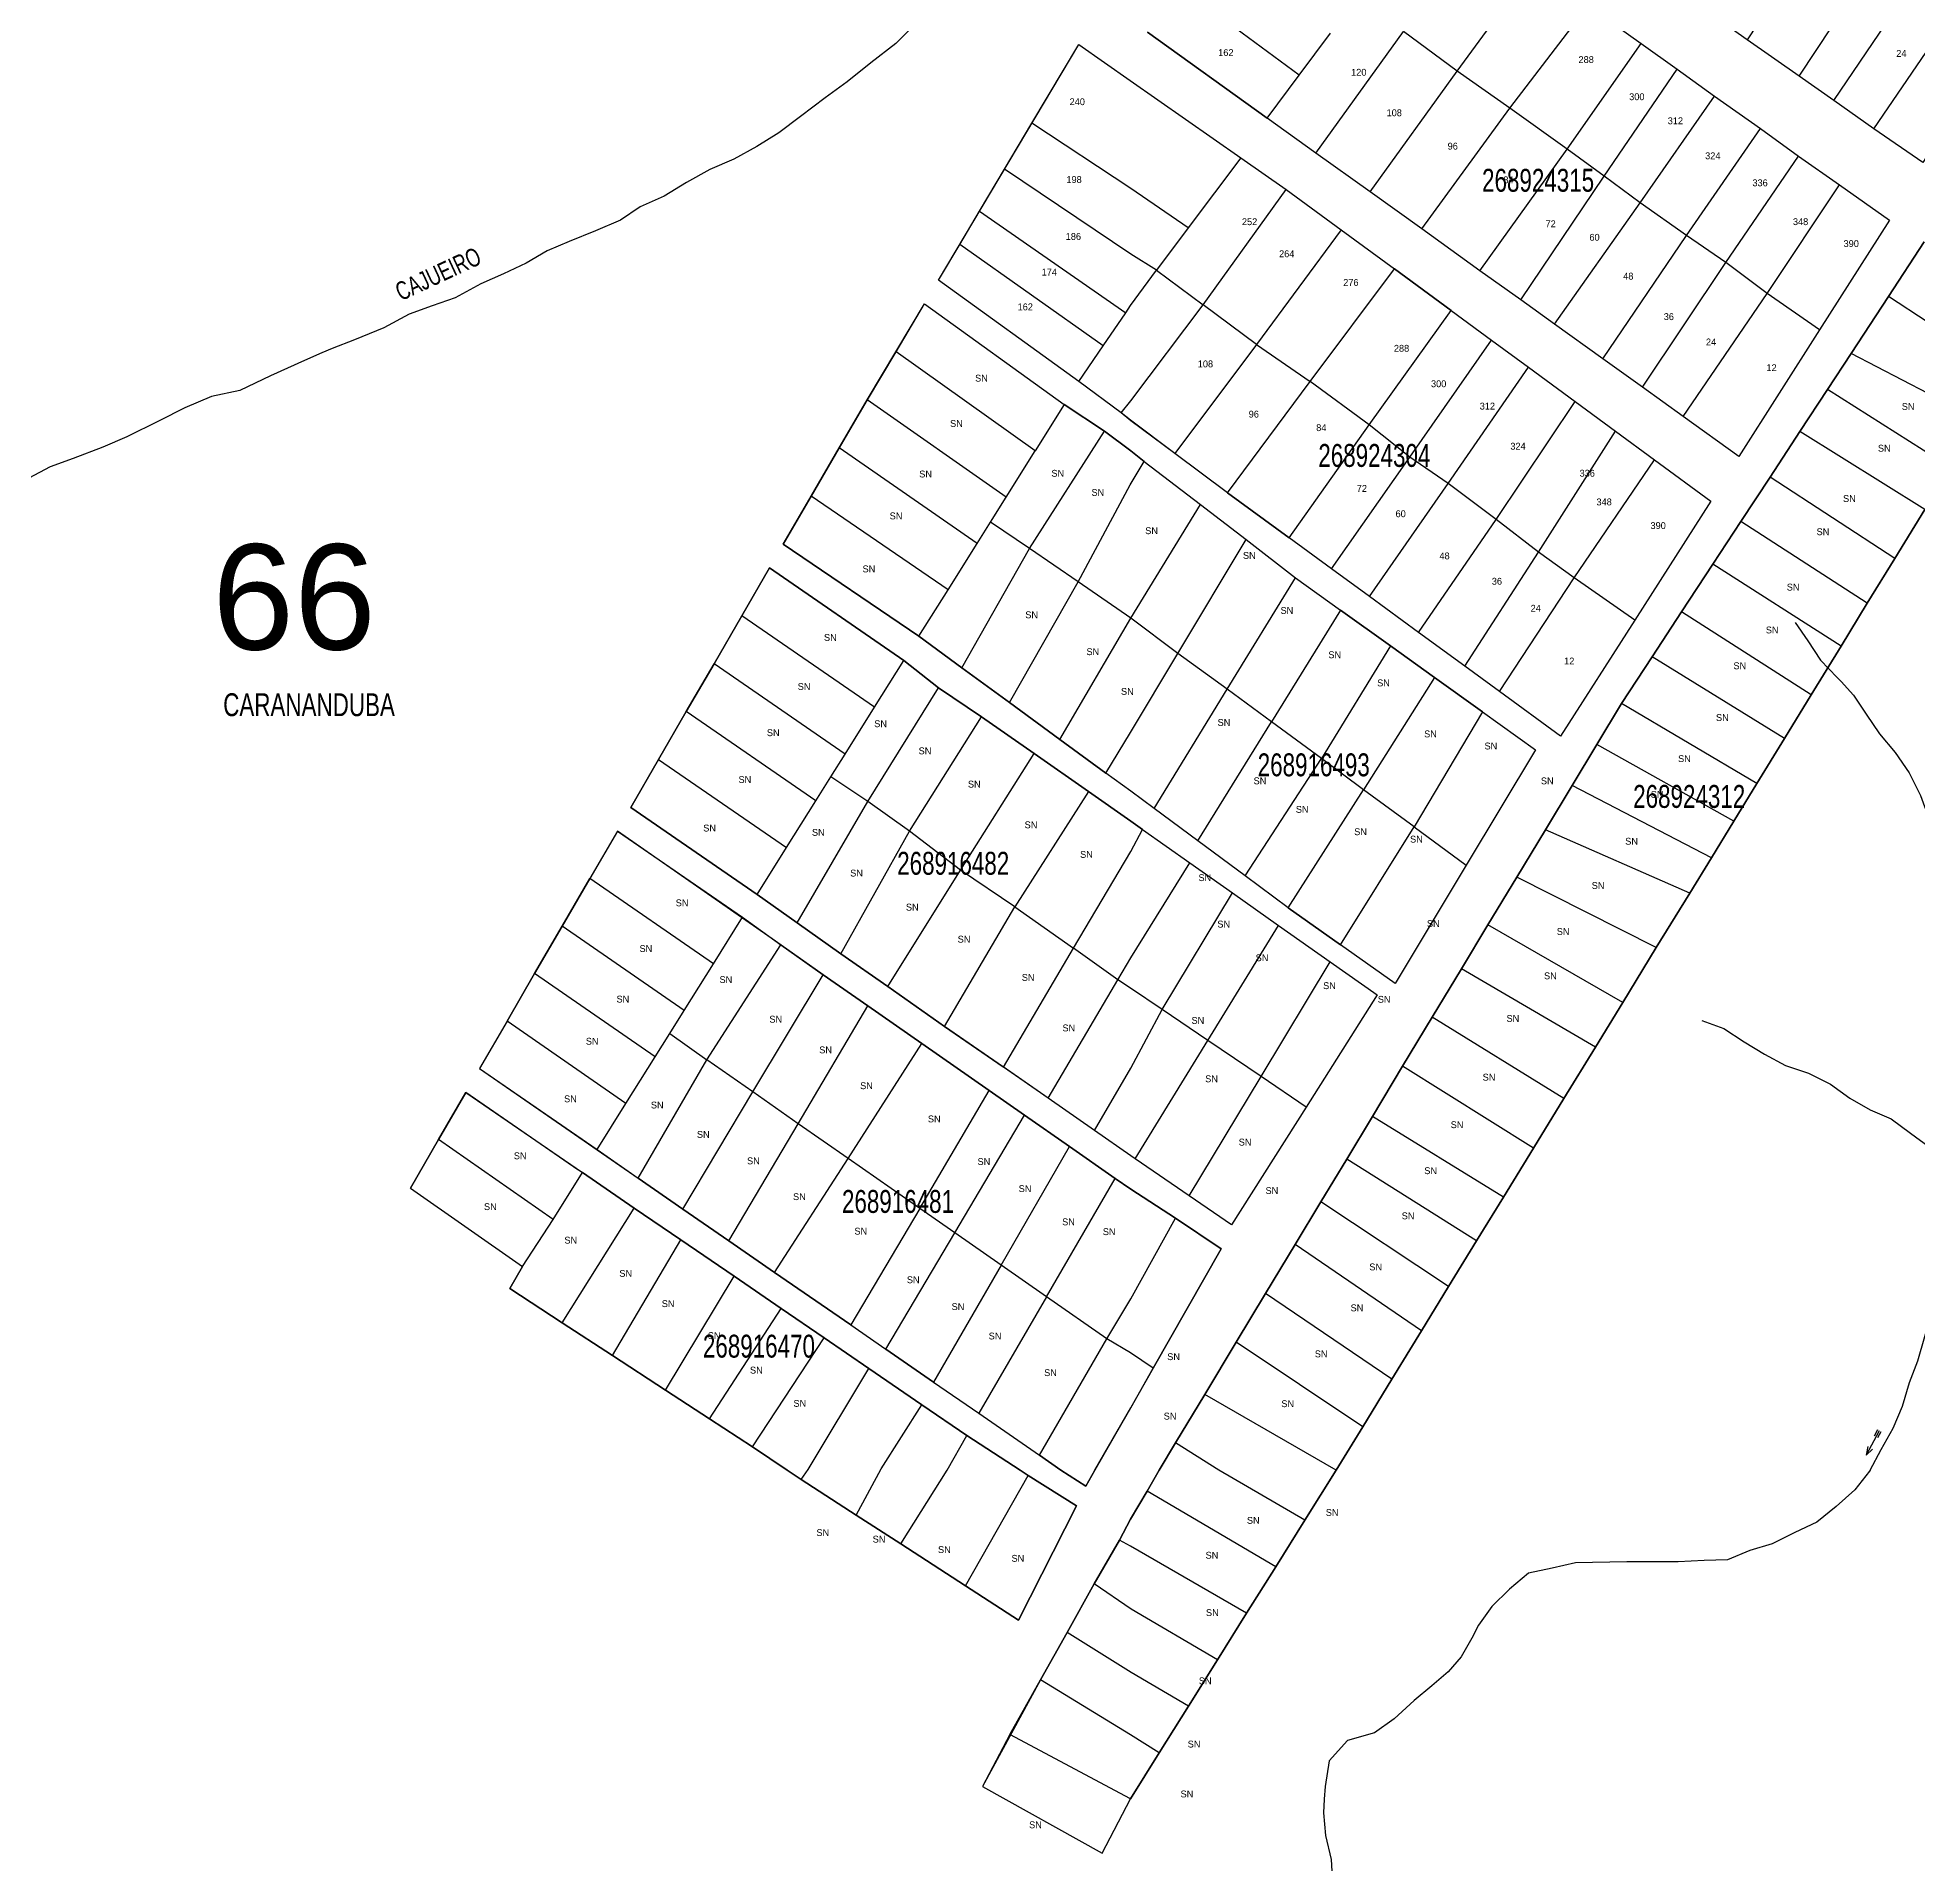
# Model space of a CAD drawing. Extents: x 209193 to 212081, y 4877574 to 4880493.
# Drawn here: x 210195.6 to 210606.3, y 4877821.3 to 4878220.3 of the extents above; entities that cross this region are included whole.
import ezdxf
from ezdxf.enums import TextEntityAlignment as Align

# ---------------------------------------------------------------- set-up
doc = ezdxf.new("R2010")
doc.units = 0
doc.header["$LTSCALE"] = 1.5
doc.header["$MEASUREMENT"] = 0
doc.linetypes.add('TRACO_13', pattern=[8, 5, -1, 1, -1])
for name, color, linetype in [('CD_MALHA_LOTES', 7, 'CONTINUOUS'), ('CD_TXT_QUADRA', 255, 'CONTINUOUS'), ('HD-CURSO-INTER', 170, 'CONTINUOUS'), ('HD-CURSO-PERENE', 170, 'CONTINUOUS'), ('HD-TXT-PERENE', 170, 'CONTINUOUS'), ('LM-TXT-LSB', 7, 'CONTINUOUS'), ('RU-QUADRA', 210, 'CONTINUOUS'), ('Th_NmrPort', 1, 'CONTINUOUS')]:
    doc.layers.add(name, color=color, linetype=linetype)
doc.styles.add('ARIAL', font='ARIAL.SHX')
doc.styles.add('SWIS', font='swissko.ttf')

# ---------------------------------------------------------------- blocks, each defined once
blk = doc.blocks.new('COD035', base_point=(210438.094521, 4880067.60704))
at = {"layer": 'HD-CURSO-PERENE'}
for p, q in [((210438.094521, 4880068.01277), (210439.594521, 4880068.01277)), ((210438.094521, 4880067.61277), (210444.094521, 4880067.61277)), ((210438.094521, 4880067.21277), (210439.594521, 4880067.21277))]:
    blk.add_line(p, q, dxfattribs=at)
blk.add_lwpolyline([(210442.294521, 4880067.01277), (210444.094521, 4880067.61277), (210442.294521, 4880068.21277)], dxfattribs=at)

msp = doc.modelspace()

# ---------------------------------------------------------------- linework, layer by layer
at = {"layer": 'CD_MALHA_LOTES', "linetype": 'Continuous', "flags": 128}
for points in [[(210587.25528, 4878247.675431), (210568.906559, 4878219.834704)], [(210580.283096, 4878211.86823), (210598.364955, 4878239.307104)], [(210505.55746, 4878212.989819), (210522.150362, 4878235.670289)], [(210587.82551, 4878206.586618), (210606.228297, 4878233.824407)], [(210471.098406, 4878212.079844), (210444.779845, 4878231.532639)], [(210517.040398, 4878204.876126), (210534.173102, 4878227.211359)], [(210534.173102, 4878227.211359), (210545.753884, 4878219.001022)], [(210568.906559, 4878219.834704), (210561.28461, 4878225.167517)], [(210596.561436, 4878200.3511), (210615.318031, 4878227.908866)], [(210437.917998, 4878221.48096), (210464.07244, 4878202.721822)], [(210471.098406, 4878212.079844), (210477.918824, 4878221.296625)], [(210474.711506, 4878195.091007), (210493.868242, 4878221.653592)], [(210505.55746, 4878212.989819), (210493.868242, 4878221.653592)], [(210412.717602, 4878201.595039), (210422.931704, 4878218.793678)], [(210422.931704, 4878218.793678), (210434.134238, 4878210.96765), (210458.335502, 4878194.060783)], [(210529.554737, 4878195.937312), (210545.753884, 4878219.001022)], [(210545.753884, 4878219.001022), (210553.61168, 4878213.389599)], [(210580.283096, 4878211.86823), (210568.906559, 4878219.834704)], [(210486.551811, 4878186.598609), (210505.55746, 4878212.989819)], [(210517.040398, 4878204.876126), (210505.55746, 4878212.989819)], [(210537.66843, 4878190.023943), (210553.61168, 4878213.389599)], [(210553.61168, 4878213.389599), (210561.751984, 4878207.513629)], [(210464.07244, 4878202.721822), (210471.098406, 4878212.079844)], [(210587.82551, 4878206.586618), (210580.283096, 4878211.86823)], [(210497.81794, 4878178.518037), (210517.040398, 4878204.876126)], [(210529.554737, 4878195.937312), (210517.040398, 4878204.876126)], [(210545.507082, 4878184.248094), (210561.751984, 4878207.513629)], [(210561.751984, 4878207.513629), (210571.803385, 4878200.435791)], [(210596.561436, 4878200.3511), (210587.82551, 4878206.586618)], [(210406.707157, 4878191.53751), (210412.717602, 4878201.595039)], [(210446.800652, 4878178.721368), (210434.27629, 4878187.311358), (210412.717602, 4878201.595039)], [(210474.711506, 4878195.091007), (210464.07244, 4878202.721822)], [(210555.683577, 4878177.097043), (210571.803385, 4878200.435791)], [(210571.803385, 4878200.435791), (210580.118795, 4878194.419374)], [(210607.238267, 4878192.992743), (210596.561436, 4878200.3511)], [(210510.547213, 4878169.388032), (210529.554737, 4878195.937312)], [(210537.66843, 4878190.023943), (210529.554737, 4878195.937312)], [(210458.335502, 4878194.060783), (210446.800652, 4878178.721368)], [(210458.335502, 4878194.060783), (210468.254116, 4878187.131695)], [(210486.551811, 4878186.598609), (210474.711506, 4878195.091007)], [(210564.209831, 4878171.183674), (210580.118795, 4878194.419374)], [(210580.118795, 4878194.419374), (210589.023457, 4878188.182968)], [(210401.281181, 4878182.422228), (210406.707157, 4878191.53751)], [(210439.891559, 4878169.533432), (210434.275841, 4878173.009971), (210406.707157, 4878191.53751)], [(210519.445281, 4878163.005939), (210537.66843, 4878190.023943)], [(210545.507082, 4878184.248094), (210537.66843, 4878190.023943)], [(210573.286165, 4878164.445184), (210589.023457, 4878188.182968)], [(210589.023457, 4878188.182968), (210599.965086, 4878180.397528)], [(210450.068055, 4878161.96982), (210468.254116, 4878187.131695)], [(210468.254116, 4878187.131695), (210480.22715, 4878178.342356)], [(210497.81794, 4878178.518037), (210486.551811, 4878186.598609)], [(210526.845787, 4878157.697964), (210545.507082, 4878184.248094)], [(210555.683577, 4878177.097043), (210545.507082, 4878184.248094)], [(210396.976859, 4878175.112019), (210401.281181, 4878182.422228)], [(210401.281181, 4878182.422228), (210433.211214, 4878160.185421)], [(210599.965086, 4878180.397528), (210584.727633, 4878156.489391)], [(210446.800652, 4878178.721368), (210439.891559, 4878169.533432)], [(210480.22715, 4878178.342356), (210461.757273, 4878153.306047)], [(210480.22715, 4878178.342356), (210491.871631, 4878169.804973)], [(210510.547213, 4878169.388032), (210497.81794, 4878178.518037)], [(210537.363134, 4878150.154451), (210555.683577, 4878177.097043)], [(210564.209831, 4878171.183674), (210555.683577, 4878177.097043)], [(210599.734669, 4878163.743789), (210607.556294, 4878175.672731)], [(210392.273983, 4878167.29073), (210396.976859, 4878175.112019)], [(210428.274516, 4878152.981529), (210396.976859, 4878175.112019)], [(210546.014452, 4878143.949338), (210564.209831, 4878171.183674)], [(210573.286165, 4878164.445184), (210564.209831, 4878171.183674)], [(210422.959193, 4878145.225128), (210392.273983, 4878167.29073)], [(210433.211214, 4878160.185421), (210434.241457, 4878161.766208), (210439.891559, 4878169.533432)], [(210439.891559, 4878169.533432), (210450.068055, 4878161.96982)], [(210473.446491, 4878145.192354), (210491.871631, 4878169.804973)], [(210504.280657, 4878160.684806), (210491.871631, 4878169.804973)], [(210519.445281, 4878163.005939), (210510.547213, 4878169.388032)], [(210526.845787, 4878157.697964), (210519.445281, 4878163.005939)], [(210554.912826, 4878137.567026), (210573.286165, 4878164.445184)], [(210584.727633, 4878156.489391), (210573.286165, 4878164.445184)], [(210591.595909, 4878151.331178), (210599.734669, 4878163.743789)], [(210625.737581, 4878146.715426), (210599.734669, 4878163.743789)], [(210383.046596, 4878151.644959), (210389.21518, 4878162.152142)], [(210389.21518, 4878162.152142), (210419.782667, 4878140.161025)], [(210428.274516, 4878152.981529), (210433.211214, 4878160.185421)], [(210432.207309, 4878138.374672), (210434.332793, 4878140.995288), (210450.068055, 4878161.96982)], [(210461.757273, 4878153.306047), (210450.068055, 4878161.96982)], [(210486.373391, 4878135.703459), (210504.280657, 4878160.684806)], [(210504.280657, 4878160.684806), (210513.062208, 4878154.238316)], [(210537.363134, 4878150.154451), (210526.845787, 4878157.697964)], [(210584.727633, 4878156.489391), (210567.097755, 4878128.827449)], [(210382.986216, 4878151.687895), (210376.757253, 4878141.223648)], [(210383.046596, 4878151.644959), (210382.986216, 4878151.687895)], [(210422.959193, 4878145.225128), (210428.274516, 4878152.981529)], [(210461.757273, 4878153.306047), (210443.936957, 4878129.502736)], [(210461.757273, 4878153.306047), (210473.446491, 4878145.192354)], [(210495.243444, 4878128.689929), (210513.062208, 4878154.238316)], [(210513.062208, 4878154.238316), (210521.131699, 4878148.314547)], [(210586.408248, 4878143.419355), (210591.595909, 4878151.331178)], [(210619.66609, 4878136.739088), (210591.595909, 4878151.331178)], [(210503.632177, 4878122.91408), (210521.131699, 4878148.314547)], [(210521.131699, 4878148.314547), (210531.310767, 4878140.842147)], [(210546.014452, 4878143.949338), (210537.363134, 4878150.154451)], [(210432.207309, 4878138.374672), (210422.959193, 4878145.225128)], [(210455.420085, 4878120.886543), (210473.446491, 4878145.192354)], [(210486.373391, 4878135.703459), (210473.446491, 4878145.192354)], [(210554.912826, 4878137.567026), (210546.014452, 4878143.949338)], [(210580.40916, 4878134.270007), (210586.408248, 4878143.419355)], [(210613.313304, 4878126.435337), (210586.408248, 4878143.419355)], [(210376.757253, 4878141.223648), (210370.590098, 4878130.720509)], [(210407.082858, 4878119.914649), (210376.757253, 4878141.223648)], [(210419.782667, 4878140.161025), (210413.432763, 4878130.037837)], [(210428.549602, 4878134.340868), (210419.782667, 4878140.161025)], [(210443.936957, 4878129.502736), (210434.2747, 4878136.639584), (210432.207309, 4878138.374672)], [(210514.083713, 4878115.075428), (210531.310767, 4878140.842147)], [(210531.310767, 4878140.842147), (210540.178839, 4878134.332143)], [(210412.183303, 4878108.705429), (210428.549602, 4878134.340868)], [(210437.225625, 4878127.74487), (210434.274494, 4878130.090119), (210428.549602, 4878134.340868)], [(210468.898304, 4878111.037455), (210486.373391, 4878135.703459)], [(210495.243444, 4878128.689929), (210486.373391, 4878135.703459)], [(210523.297568, 4878107.924377), (210540.178839, 4878134.332143)], [(210540.178839, 4878134.332143), (210548.64762, 4878128.115257)], [(210567.097755, 4878128.827449), (210554.912826, 4878137.567026)], [(210573.893253, 4878124.332448), (210580.40916, 4878134.270007)], [(210607.667094, 4878117.219054), (210580.40916, 4878134.270007)], [(210370.590098, 4878130.720509), (210364.488788, 4878120.181324)], [(210400.732954, 4878109.791461), (210370.590098, 4878130.720509)], [(210407.082858, 4878119.914649), (210413.432763, 4878130.037837)], [(210422.809364, 4878101.470664), (210434.176554, 4878122.663085), (210437.225625, 4878127.74487)], [(210437.225625, 4878127.74487), (210449.550525, 4878118.304521)], [(210455.420085, 4878120.886543), (210443.936957, 4878129.502736)], [(210478.159627, 4878104.269827), (210495.243444, 4878128.689929)], [(210503.632177, 4878122.91408), (210495.243444, 4878128.689929)], [(210531.13622, 4878102.286048), (210548.64762, 4878128.115257)], [(210548.64762, 4878128.115257), (210560.978106, 4878119.063514)], [(210486.445168, 4878098.215243), (210503.632177, 4878122.91408)], [(210514.083713, 4878115.075428), (210503.632177, 4878122.91408)], [(210567.537881, 4878114.639723), (210573.893253, 4878124.332448)], [(210601.121041, 4878106.533961), (210573.893253, 4878124.332448)], [(210364.488788, 4878120.181324), (210358.387479, 4878109.642139)], [(210394.383049, 4878099.668273), (210364.488788, 4878120.181324)], [(210403.693449, 4878114.511163), (210407.082858, 4878119.914649)], [(210434.273346, 4878093.519048), (210449.550525, 4878118.304521)], [(210449.550525, 4878118.304521), (210459.515338, 4878110.699795)], [(210455.420085, 4878120.886543), (210468.898304, 4878111.037455)], [(210560.978106, 4878119.063514), (210544.345813, 4878093.106002)], [(210400.732954, 4878109.791461), (210403.693449, 4878114.511163)], [(210412.183303, 4878108.705429), (210403.693449, 4878114.511163)], [(210497.14775, 4878090.394427), (210514.083713, 4878115.075428)], [(210523.297568, 4878107.924377), (210514.083713, 4878115.075428)], [(210561.399801, 4878105.278394), (210567.537881, 4878114.639723)], [(210595.136214, 4878096.764956), (210567.537881, 4878114.639723)], [(210607.667094, 4878117.219054), (210601.121041, 4878106.533961)], [(210358.387479, 4878109.642139), (210388.033144, 4878089.545085)], [(210394.383049, 4878099.668273), (210400.732954, 4878109.791461)], [(210444.589842, 4878085.780707), (210459.515338, 4878110.699795)], [(210459.515338, 4878110.699795), (210470.266846, 4878102.308374)], [(210478.159627, 4878104.269827), (210468.898304, 4878111.037455)], [(210397.413585, 4878082.687299), (210412.183303, 4878108.705429)], [(210422.809364, 4878101.470664), (210412.183303, 4878108.705429)], [(210507.253832, 4878083.009498), (210523.297568, 4878107.924377)], [(210531.13622, 4878102.286048), (210523.297568, 4878107.924377)], [(210601.121041, 4878106.533961), (210595.136214, 4878096.764956)], [(210355.392551, 4878104.468807), (210349.339729, 4878094.013377)], [(210384.728587, 4878084.276872), (210355.392551, 4878104.468807)], [(210407.825015, 4878075.075783), (210422.809364, 4878101.470664)], [(210434.273346, 4878093.519048), (210422.809364, 4878101.470664)], [(210455.328071, 4878078.011588), (210470.266846, 4878102.308374)], [(210470.266846, 4878102.308374), (210480.055168, 4878095.283274)], [(210486.445168, 4878098.215243), (210478.159627, 4878104.269827)], [(210514.780809, 4878077.509228), (210531.13622, 4878102.286048)], [(210544.345813, 4878093.106002), (210531.13622, 4878102.286048)], [(210554.566761, 4878094.857166), (210561.399801, 4878105.278394)], [(210589.396465, 4878087.395992), (210561.399801, 4878105.278394)], [(210388.033144, 4878089.545085), (210394.383049, 4878099.668273)], [(210497.14775, 4878090.394427), (210486.445168, 4878098.215243)], [(210349.339729, 4878094.013377), (210343.286907, 4878083.557947)], [(210378.318473, 4878074.057696), (210349.339729, 4878094.013377)], [(210418.835423, 4878067.026372), (210434.273346, 4878093.519048)], [(210444.589842, 4878085.780707), (210434.273346, 4878093.519048)], [(210480.055168, 4878095.283274), (210465.007054, 4878070.882716)], [(210491.010133, 4878087.433922), (210480.055168, 4878095.283274)], [(210544.345813, 4878093.106002), (210528.110775, 4878067.768475)], [(210548.147746, 4878085.067378), (210554.566761, 4878094.857166)], [(210582.903714, 4878076.797903), (210554.566761, 4878094.857166)], [(210595.136214, 4878096.764956), (210589.396465, 4878087.395992)], [(210388.033144, 4878089.545085), (210397.413585, 4878082.687299)], [(210507.253832, 4878083.009498), (210497.14775, 4878090.394427)], [(210428.873583, 4878059.687744), (210434.265103, 4878068.542882), (210444.589842, 4878085.780707)], [(210455.328071, 4878078.011588), (210444.589842, 4878085.780707)], [(210491.010133, 4878087.433922), (210475.929408, 4878062.838062)], [(210500.626407, 4878080.543758), (210491.010133, 4878087.433922)], [(210541.473272, 4878074.887984), (210548.147746, 4878085.067378)], [(210577.024121, 4878067.203747), (210548.147746, 4878085.067378)], [(210589.396465, 4878087.395992), (210582.903714, 4878076.797903)], [(210343.286907, 4878083.557947), (210337.234085, 4878073.102517)], [(210371.90836, 4878063.838522), (210343.286907, 4878083.557947)], [(210378.318473, 4878074.057696), (210384.728587, 4878084.276872)], [(210392.309105, 4878078.278047), (210384.728587, 4878084.276872)], [(210397.413585, 4878082.687299), (210407.825015, 4878075.075783)], [(210514.780809, 4878077.509228), (210507.253832, 4878083.009498)], [(210376.871733, 4878053.49128), (210392.309105, 4878078.278047)], [(210401.6585, 4878071.972642), (210392.309105, 4878078.278047)], [(210439.366851, 4878051.968392), (210455.328071, 4878078.011588)], [(210465.007054, 4878070.882716), (210455.328071, 4878078.011588)], [(210500.626407, 4878080.543758), (210485.143928, 4878056.051282)], [(210511.113438, 4878073.029685), (210500.626407, 4878080.543758)], [(210528.110775, 4878067.768475), (210514.780809, 4878077.509228)], [(210582.903714, 4878076.797903), (210577.024121, 4878067.203747)], [(210337.234085, 4878073.102517), (210331.181263, 4878062.647087)], [(210365.498246, 4878053.619347), (210337.234085, 4878073.102517)], [(210371.90836, 4878063.838522), (210378.318473, 4878074.057696)], [(210407.825015, 4878075.075783), (210418.835423, 4878067.026372)], [(210511.113438, 4878073.029685), (210496.150634, 4878047.9445)], [(210511.113438, 4878073.029685), (210522.678727, 4878064.74303)], [(210536.062507, 4878065.91985), (210541.473272, 4878074.887984)], [(210571.014532, 4878057.391246), (210541.473272, 4878074.887984)], [(210386.0037, 4878046.968447), (210401.6585, 4878071.972642)], [(210413.182172, 4878063.927814), (210401.6585, 4878071.972642)], [(210448.921751, 4878044.887624), (210465.007054, 4878070.882716)], [(210475.929408, 4878062.838062), (210465.007054, 4878070.882716)], [(210418.835423, 4878067.026372), (210428.873583, 4878059.687744)], [(210522.678727, 4878064.74303), (210507.5395, 4878039.556246)], [(210530.651743, 4878056.951715), (210536.062507, 4878065.91985)], [(210565.974485, 4878049.164401), (210536.062507, 4878065.91985)], [(210577.024121, 4878067.203747), (210571.014532, 4878057.391246)], [(210331.181263, 4878062.647087), (210325.128441, 4878052.191657)], [(210331.181263, 4878062.647087), (210359.088133, 4878043.400173)], [(210368.789464, 4878058.866295), (210371.90836, 4878063.838522)], [(210397.092517, 4878038.488764), (210413.182172, 4878063.927814)], [(210425.073678, 4878055.662867), (210413.182172, 4878063.927814)], [(210459.284107, 4878037.208482), (210475.929408, 4878062.838062)], [(210485.143928, 4878056.051282), (210475.929408, 4878062.838062)], [(210365.498246, 4878053.619347), (210368.789464, 4878058.866295)], [(210376.871733, 4878053.49128), (210368.789464, 4878058.866295)], [(210439.366851, 4878051.968392), (210434.272161, 4878055.739188), (210428.873583, 4878059.687744)], [(210468.696236, 4878030.233517), (210485.143928, 4878056.051282)], [(210496.150634, 4878047.9445), (210485.143928, 4878056.051282)], [(210524.825902, 4878047.295609), (210530.651743, 4878056.951715)], [(210561.085979, 4878041.184915), (210530.651743, 4878056.951715)], [(210571.014532, 4878057.391246), (210565.974485, 4878049.164401)], [(210325.128441, 4878052.191657), (210352.678019, 4878033.180997)], [(210359.088133, 4878043.400173), (210365.498246, 4878053.619347)], [(210361.434361, 4878026.965091), (210376.871733, 4878053.49128)], [(210386.0037, 4878046.968447), (210376.871733, 4878053.49128)], [(210425.073678, 4878055.662867), (210408.976507, 4878030.429912)], [(210436.884467, 4878047.375934), (210434.271955, 4878049.171428), (210425.073678, 4878055.662867)], [(210448.921751, 4878044.887624), (210439.366851, 4878051.968392)], [(210480.06014, 4878022.186351), (210496.150634, 4878047.9445)], [(210496.150634, 4878047.9445), (210507.5395, 4878039.556246)], [(210565.974485, 4878049.164401), (210561.085979, 4878041.184915)], [(210322.175056, 4878046.993088), (210316.150163, 4878036.622918)], [(210322.175056, 4878046.993088), (210349.537681, 4878028.174586)], [(210371.001183, 4878020.22483), (210386.0037, 4878046.968447)], [(210397.092517, 4878038.488764), (210386.0037, 4878046.968447)], [(210421.805755, 4878021.417426), (210434.271746, 4878042.527668), (210436.884467, 4878047.375934)], [(210436.884467, 4878047.375934), (210447.195381, 4878040.09378)], [(210459.284107, 4878037.208482), (210448.921751, 4878044.887624)], [(210518.573083, 4878036.931802), (210524.825902, 4878047.295609)], [(210556.349013, 4878033.452788), (210524.825902, 4878047.295609)], [(210352.678019, 4878033.180997), (210359.088133, 4878043.400173)], [(210431.462121, 4878014.559583), (210434.271018, 4878019.335306), (210447.195381, 4878040.09378)], [(210447.195381, 4878040.09378), (210456.540553, 4878033.493689)], [(210561.085979, 4878041.184915), (210556.349013, 4878033.452788)], [(210310.125271, 4878026.252748), (210316.150163, 4878036.622918)], [(210343.160529, 4878018.007959), (210316.150163, 4878036.622918)], [(210381.262647, 4878013.059781), (210397.092517, 4878038.488764)], [(210408.976507, 4878030.429912), (210397.092517, 4878038.488764)], [(210468.696236, 4878030.233517), (210459.284107, 4878037.208482)], [(210507.5395, 4878039.556246), (210492.011719, 4878013.723032)], [(210512.285514, 4878026.510399), (210518.573083, 4878036.931802)], [(210549.058322, 4878021.552226), (210518.573083, 4878036.931802)], [(210352.678019, 4878033.180997), (210361.434361, 4878026.965091)], [(210441.118582, 4878008.055997), (210456.540553, 4878033.493689)], [(210456.540553, 4878033.493689), (210466.568176, 4878026.411612)], [(210556.349013, 4878033.452788), (210549.058322, 4878021.552226)], [(210343.160529, 4878018.007959), (210349.537681, 4878028.174586)], [(210349.537681, 4878028.174586), (210357.885862, 4878022.173353)], [(210393.613672, 4878004.352602), (210408.976507, 4878030.429912)], [(210408.976507, 4878030.429912), (210421.805755, 4878021.417426)], [(210468.696236, 4878030.233517), (210480.06014, 4878022.186351)], [(210304.100379, 4878015.882578), (210310.125271, 4878026.252748)], [(210336.783377, 4878007.841333), (210310.125271, 4878026.252748)], [(210361.434361, 4878026.965091), (210371.001183, 4878020.22483)], [(210451.132227, 4878001.273623), (210466.568176, 4878026.411612)], [(210466.568176, 4878026.411612), (210477.844833, 4878018.447395)], [(210506.494423, 4878016.911889), (210512.285514, 4878026.510399)], [(210541.732096, 4878009.593661), (210512.285514, 4878026.510399)], [(210341.690435, 4877997.042339), (210357.885862, 4878022.173353)], [(210357.885862, 4878022.173353), (210367.128902, 4878015.641179)], [(210371.001183, 4878020.22483), (210381.262647, 4878013.059781)], [(210406.493664, 4877995.470916), (210421.805755, 4878021.417426)], [(210431.462121, 4878014.559583), (210421.805755, 4878021.417426)], [(210492.011719, 4878013.723032), (210480.06014, 4878022.186351)], [(210549.058322, 4878021.552226), (210541.732096, 4878009.593661)], [(210298.075487, 4878005.512408), (210304.100379, 4878015.882578)], [(210330.406224, 4877997.674706), (210304.100379, 4878015.882578)], [(210336.783377, 4878007.841333), (210343.160529, 4878018.007959)], [(210351.790216, 4877990.034892), (210367.128902, 4878015.641179)], [(210367.128902, 4878015.641179), (210376.901943, 4878008.825222)], [(210462.784946, 4877993.381082), (210477.844833, 4878018.447395)], [(210477.844833, 4878018.447395), (210488.071209, 4878011.224947)], [(210500.12094, 4878006.348087), (210506.494423, 4878016.911889)], [(210535.760335, 4877999.845984), (210506.494423, 4878016.911889)], [(210381.262647, 4878013.059781), (210393.613672, 4878004.352602)], [(210416.239117, 4877988.677235), (210431.462121, 4878014.559583)], [(210441.118582, 4878008.055997), (210434.23793, 4878012.716354), (210431.462121, 4878014.559583)], [(210488.071209, 4878011.224947), (210472.575106, 4877986.745202)], [(210333.618346, 4878002.795556), (210336.783377, 4878007.841333)], [(210361.69284, 4877983.093651), (210376.901943, 4878008.825222)], [(210376.901943, 4878008.825222), (210388.649803, 4878000.631977)], [(210426.397575, 4877981.595644), (210434.270263, 4877995.263199), (210441.118582, 4878008.055997)], [(210451.132227, 4878001.273623), (210441.118582, 4878008.055997)], [(210541.732096, 4878009.593661), (210535.760335, 4877999.845984)], [(210298.075487, 4878005.512408), (210292.050595, 4877995.142238)], [(210324.029073, 4877987.508079), (210298.075487, 4878005.512408)], [(210330.406224, 4877997.674706), (210333.618346, 4878002.795556)], [(210333.618346, 4878002.795556), (210341.690435, 4877997.042339)], [(210493.660583, 4877995.640294), (210500.12094, 4878006.348087)], [(210528.870965, 4877988.600496), (210500.12094, 4878006.348087)], [(210372.554647, 4877975.519164), (210388.649803, 4878000.631977)], [(210388.649803, 4878000.631977), (210403.373347, 4877990.338605)], [(210435.280393, 4877975.415104), (210451.132227, 4878001.273623)], [(210462.784946, 4877993.381082), (210451.132227, 4878001.273623)], [(210535.760335, 4877999.845984), (210528.870965, 4877988.600496)], [(210292.050595, 4877995.142238), (210317.730264, 4877977.46635)], [(210324.029073, 4877987.508079), (210330.406224, 4877997.674706)], [(210326.737454, 4877971.188667), (210341.690435, 4877997.042339)], [(210351.790216, 4877990.034892), (210341.690435, 4877997.042339)], [(210416.239117, 4877988.677235), (210406.437953, 4877995.509333)], [(210406.437953, 4877995.509333), (210406.493664, 4877995.470916)], [(210487.050285, 4877984.683978), (210493.660583, 4877995.640294)], [(210522.221971, 4877977.747374), (210493.660583, 4877995.640294)], [(210388.205832, 4877964.604801), (210403.373347, 4877990.338605)], [(210403.373347, 4877990.338605), (210411.082164, 4877984.987101)], [(210447.051051, 4877967.346893), (210462.784946, 4877993.381082)], [(210472.575106, 4877986.745202), (210462.784946, 4877993.381082)], [(210283.139794, 4877979.661959), (210289.105266, 4877989.909186)], [(210289.105266, 4877989.909186), (210314.56206, 4877972.415514)], [(210317.730264, 4877977.46635), (210324.029073, 4877987.508079)], [(210336.473501, 4877964.465282), (210351.790216, 4877990.034892)], [(210361.69284, 4877983.093651), (210351.790216, 4877990.034892)], [(210426.397575, 4877981.595644), (210416.239117, 4877988.677235)], [(210472.575106, 4877986.745202), (210456.287794, 4877961.015556)], [(210528.870965, 4877988.600496), (210522.221971, 4877977.747374)], [(210346.501015, 4877957.54062), (210361.69284, 4877983.093651)], [(210372.554647, 4877975.519164), (210361.69284, 4877983.093651)], [(210395.886191, 4877959.248898), (210411.082164, 4877984.987101)], [(210411.082164, 4877984.987101), (210420.9381, 4877978.113332)], [(210481.443885, 4877975.391587), (210487.050285, 4877984.683978)], [(210515.688984, 4877967.08361), (210487.050285, 4877984.683978)], [(210276.988135, 4877969.035803), (210283.139794, 4877979.661959)], [(210308.156217, 4877962.203148), (210283.139794, 4877979.661959)], [(210405.97096, 4877952.234366), (210420.9381, 4877978.113332)], [(210420.9381, 4877978.113332), (210430.89918, 4877971.166231)], [(210435.280393, 4877975.415104), (210434.269662, 4877976.107911), (210426.397575, 4877981.595644)], [(210317.730264, 4877977.46635), (210326.737454, 4877971.188667)], [(210356.494206, 4877950.639661), (210372.554647, 4877975.519164)], [(210388.205832, 4877964.604801), (210372.554647, 4877975.519164)], [(210447.051051, 4877967.346893), (210435.280393, 4877975.415104)], [(210475.77989, 4877966.003732), (210481.443885, 4877975.391587)], [(210509.820163, 4877957.503961), (210481.443885, 4877975.391587)], [(210522.221971, 4877977.747374), (210515.688984, 4877967.08361)], [(210308.156217, 4877962.203148), (210314.56206, 4877972.415514)], [(210314.56206, 4877972.415514), (210325.87636, 4877964.675161)], [(210336.473501, 4877964.465282), (210326.737454, 4877971.188667)], [(210415.856108, 4877945.322865), (210430.89918, 4877971.166231)], [(210430.89918, 4877971.166231), (210434.269433, 4877968.815734), (210444.023106, 4877962.440181)], [(210276.988135, 4877969.035803), (210301.444058, 4877951.929012)], [(210456.287794, 4877961.015556), (210447.051051, 4877967.346893)], [(210470.17349, 4877956.711341), (210475.77989, 4877966.003732)], [(210503.706264, 4877947.524271), (210475.77989, 4877966.003732)], [(210515.688984, 4877967.08361), (210509.820163, 4877957.503961)], [(210301.444058, 4877951.929012), (210308.156217, 4877962.203148)], [(210310.13558, 4877939.640724), (210325.87636, 4877964.675161)], [(210325.87636, 4877964.675161), (210336.009596, 4877957.7428)], [(210346.501015, 4877957.54062), (210336.473501, 4877964.465282)], [(210388.205832, 4877964.604801), (210373.144803, 4877939.141322)], [(210395.886191, 4877959.248898), (210388.205832, 4877964.604801)], [(210429.063525, 4877936.112666), (210434.26868, 4877944.822534), (210444.023106, 4877962.440181)], [(210444.023106, 4877962.440181), (210454.01792, 4877955.776972)], [(210321.145963, 4877932.464697), (210336.009596, 4877957.7428)], [(210336.009596, 4877957.7428), (210347.647459, 4877949.781092)], [(210356.494206, 4877950.639661), (210346.501015, 4877957.54062)], [(210380.777939, 4877933.870137), (210395.886191, 4877959.248898)], [(210405.97096, 4877952.234366), (210395.886191, 4877959.248898)], [(210509.820163, 4877957.503961), (210503.706264, 4877947.524271)], [(210454.01792, 4877955.776972), (210439.212347, 4877929.732561)], [(210463.716347, 4877946.008875), (210470.17349, 4877956.711341)], [(210497.770038, 4877937.834597), (210470.17349, 4877956.711341)], [(210298.684898, 4877947.103717), (210301.444058, 4877951.929012)], [(210332.687723, 4877924.942344), (210347.647459, 4877949.781092)], [(210347.647459, 4877949.781092), (210357.97518, 4877942.715679)], [(210373.144803, 4877939.141322), (210356.494206, 4877950.639661)], [(210405.97096, 4877952.234366), (210391.191078, 4877926.679175)], [(210415.856108, 4877945.322865), (210405.97096, 4877952.234366)], [(210310.13558, 4877939.640724), (210298.684898, 4877947.103717)], [(210415.856108, 4877945.322865), (210401.078564, 4877919.851212)], [(210429.063525, 4877936.112666), (210415.856108, 4877945.322865)], [(210457.292419, 4877935.361462), (210463.716347, 4877946.008875)], [(210491.304831, 4877927.28147), (210463.716347, 4877946.008875)], [(210503.706264, 4877947.524271), (210497.770038, 4877937.834597)], [(210342.304362, 4877918.67469), (210357.97518, 4877942.715679)], [(210357.97518, 4877942.715679), (210367.320294, 4877936.322489)], [(210321.145963, 4877932.464697), (210310.13558, 4877939.640724)], [(210373.144803, 4877939.141322), (210380.777939, 4877933.870137)], [(210497.770038, 4877937.834597), (210491.304831, 4877927.28147)], [(210351.720613, 4877912.53764), (210367.320294, 4877936.322489)], [(210367.320294, 4877936.322489), (210377.125994, 4877929.614202)], [(210391.191078, 4877926.679175), (210380.777939, 4877933.870137)], [(210414.34432, 4877910.690329), (210429.063525, 4877936.112666)], [(210439.212347, 4877929.732561), (210434.252414, 4877933.069719), (210429.063525, 4877936.112666)], [(210450.42905, 4877923.985693), (210457.292419, 4877935.361462)], [(210484.937892, 4877916.888744), (210457.292419, 4877935.361462)], [(210332.687723, 4877924.942344), (210321.145963, 4877932.464697)], [(210362.332939, 4877905.433859), (210363.831997, 4877907.552608), (210377.125994, 4877929.614202)], [(210377.125994, 4877929.614202), (210388.69224, 4877921.701489)], [(210439.212347, 4877929.732561), (210434.291369, 4877921.117312), (210426.424799, 4877907.44451), (210424.506148, 4877903.947241)], [(210342.304362, 4877918.67469), (210332.687723, 4877924.942344)], [(210391.191078, 4877926.679175), (210401.078564, 4877919.851212)], [(210491.304831, 4877927.28147), (210484.937892, 4877916.888744)], [(210374.356622, 4877897.644825), (210379.761556, 4877907.695125), (210388.69224, 4877921.701489)], [(210388.69224, 4877921.701489), (210398.49794, 4877914.993201)], [(210444.042536, 4877913.400292), (210450.42905, 4877923.985693)], [(210479.132454, 4877907.412555), (210450.42905, 4877923.985693)], [(210351.720613, 4877912.53764), (210342.304362, 4877918.67469)], [(210401.078564, 4877919.851212), (210414.34432, 4877910.690329)], [(210484.937892, 4877916.888744), (210479.132454, 4877907.412555)], [(210362.332939, 4877905.433859), (210359.28506, 4877907.409921), (210351.720613, 4877912.53764)], [(210384.060564, 4877891.358538), (210394.191447, 4877907.4094), (210398.49794, 4877914.993201)], [(210398.49794, 4877914.993201), (210410.104553, 4877907.408804), (210411.902127, 4877906.279055)], [(210437.844643, 4877902.864135), (210440.46762, 4877907.473447), (210444.042536, 4877913.400292)], [(210453.549285, 4877907.412555), (210444.042536, 4877913.400292)], [(210424.506148, 4877903.947241), (210419.044232, 4877907.444729), (210414.34432, 4877910.690329)], [(210374.356622, 4877897.644825), (210362.332939, 4877905.433859)], [(210398.215764, 4877882.188691), (210411.902127, 4877906.279055)], [(210411.902127, 4877906.279055), (210422.436218, 4877899.664626)], [(210472.313069, 4877896.51574), (210453.549285, 4877907.412555)], [(210479.132454, 4877907.412555), (210472.313069, 4877896.51574)], [(210431.837866, 4877892.150592), (210434.267507, 4877896.732278), (210437.844643, 4877902.864135)], [(210465.954307, 4877886.354963), (210437.844643, 4877902.864135)], [(210384.060564, 4877891.358538), (210374.356622, 4877897.644825)], [(210422.436218, 4877899.664626), (210409.802506, 4877874.682711)], [(210472.313069, 4877896.51574), (210465.954307, 4877886.354963)], [(210426.332005, 4877882.591026), (210431.837866, 4877892.150592)], [(210459.595545, 4877876.194185), (210434.208017, 4877890.805534), (210431.837866, 4877892.150592)], [(210398.215764, 4877882.188691), (210384.060564, 4877891.358538)], [(210465.954307, 4877886.354963), (210459.595545, 4877876.194185)], [(210409.802506, 4877874.682711), (210398.215764, 4877882.188691)], [(210420.404438, 4877871.989034), (210426.332005, 4877882.591026)], [(210453.236783, 4877866.033408), (210434.348529, 4877877.067392), (210426.332005, 4877882.591026)], [(210459.595545, 4877876.194185), (210453.236783, 4877866.033408)], [(210414.565491, 4877861.622819), (210420.404438, 4877871.989034)], [(210446.878021, 4877855.872631), (210434.34831, 4877863.267679), (210420.404438, 4877871.989034)], [(210453.236783, 4877866.033408), (210446.878021, 4877855.872631)], [(210407.87533, 4877849.700795), (210414.565491, 4877861.622819)], [(210440.519259, 4877845.711853), (210434.208017, 4877849.644135), (210414.565491, 4877861.622819)], [(210446.878021, 4877855.872631), (210440.519259, 4877845.711853)], [(210407.87533, 4877849.700795), (210401.882609, 4877838.370708)], [(210434.208017, 4877835.627009), (210407.87533, 4877849.700795)], [(210440.519259, 4877845.711853), (210434.208017, 4877835.627009)], [(210401.882609, 4877838.370708), (210428.047688, 4877823.804581)], [(210428.047688, 4877823.804581), (210434.208017, 4877835.627009)]]:
    msp.add_lwpolyline(points, dxfattribs=at)
at = {"layer": 'CD_MALHA_LOTES', "linetype": 'Continuous'}
for points in [[(210413.432763, 4878130.037837), (210383.046596, 4878151.644959)], [(210393.613672, 4878004.352602), (210406.437953, 4877995.509333)]]:
    msp.add_lwpolyline(points, dxfattribs=at)
at = {"layer": 'HD-CURSO-INTER', "linetype": 'TRACO_13'}
for points in [[(210579.348309, 4878092.535047, 4.662019), (210582.138084, 4878088.594928, 4.642343), (210584.937849, 4878084.334797, 4.534127), (210588.557597, 4878080.544691, 4.524289), (210589.405654, 4878079.657734, 4.524289), (210592.097346, 4878076.714583, 4.524289), (210594.867115, 4878072.524454, 4.504613), (210597.776877, 4878068.284325, 4.484938), (210601.196622, 4878064.164205, 4.484938), (210604.276373, 4878059.764072, 4.484938), (210606.716131, 4878054.803913, 4.484938), (210608.745893, 4878049.403734, 4.484938), (210611.295634, 4878043.983559, 4.484938), (210613.685406, 4878039.413414, 4.484938), (210615.525195, 4878034.703258, 4.484938), (210617.73496, 4878029.653094, 4.484938), (210619.124763, 4878024.80293, 4.484938), (210621.504529, 4878020.012776, 4.484938), (210622.674321, 4878014.512586, 4.484938), (210622.674167, 4878009.302397, 4.484938), (210622.454024, 4878004.162208, 4.484938), (210623.323839, 4877999.05203, 4.484938)], [(210559.026529, 4878005.67171, 4.809587), (210563.766293, 4878003.901687, 4.809587), (210568.256032, 4878000.96162, 4.760397), (210572.70578, 4877998.26156, 4.691532), (210577.245531, 4877995.80151, 4.681695), (210582.315285, 4877994.131494, 4.632505), (210587.065031, 4877991.771449, 4.632505), (210591.324775, 4877988.711375, 4.642343), (210595.734528, 4877986.161321, 4.524289), (210600.324291, 4877984.141287, 4.484938), (210604.564033, 4877981.00121, 4.484938), (210608.633788, 4877978.061138, 4.484938), (210610.433579, 4877973.340982, 4.484938), (210612.67331, 4877967.180778, 4.484938)]]:
    msp.add_polyline3d(points, dxfattribs=at)
at = {"layer": 'HD-CURSO-PERENE', "linetype": 'Continuous'}
for points in [[(210386.72963, 4878222.718104, 2.212399), (210383.019664, 4878218.987936, 2.212399), (210377.539753, 4878214.787736, 2.212399), (210372.349832, 4878210.677541, 2.212399), (210367.569914, 4878207.177372, 2.212399), (210362.150004, 4878203.087176, 2.212399), (210357.410081, 4878199.487004, 2.212399), (210352.62018, 4878196.536855, 2.212399), (210347.610293, 4878193.786711, 2.212399), (210342.390427, 4878191.466582, 2.212399), (210337.270544, 4878188.686436, 2.212399), (210332.430642, 4878185.676284, 2.212399), (210327.190776, 4878183.336154, 2.212399), (210322.890857, 4878180.42601, 2.212399), (210317.421, 4878178.065877, 2.212399), (210311.671155, 4878175.785744, 2.212399), (210306.821283, 4878173.725627, 2.212399), (210302.26138, 4878171.015488, 2.212399), (210297.311503, 4878168.695361, 2.212399), (210292.331632, 4878166.525239, 2.212399), (210286.73176, 4878163.49508, 2.212399), (210281.711903, 4878161.754973, 2.212399), (210276.742041, 4878159.904862, 2.212399), (210271.202169, 4878156.944706, 2.212399), (210264.80234, 4878154.324555, 2.212399), (210259.882475, 4878152.434443, 2.212399), (210257.627889, 4878151.436492, 2.212399), (210253.872629, 4878149.774294, 2.212399), (210246.42282, 4878146.454109, 2.212399), (210239.702986, 4878143.263934, 2.212399), (210233.513187, 4878141.923831, 2.212399), (210227.733338, 4878139.453691, 2.212399), (210222.133472, 4878136.613539, 2.212399), (210215.083641, 4878133.10335, 2.212399), (210209.813779, 4878130.833222, 2.212399), (210203.313959, 4878128.403077, 2.212399), (210198.344097, 4878126.552966, 2.212399), (210193.664205, 4878124.052834, 2.212399)], [(210595.767978, 4877907.438901, 4.4751), (210598.132242, 4877911.958642, 4.4751), (210600.802276, 4877916.608835, 4.4751), (210602.802341, 4877921.429028, 4.4751), (210604.322435, 4877926.609229, 4.4751), (210606.152502, 4877931.299416, 4.4751), (210607.6826, 4877936.609622, 4.4751), (210609.11269, 4877941.539814, 4.4751), (210610.332789, 4877946.490005, 4.4751), (210611.192903, 4877951.480194, 4.4751), (210612.313006, 4877956.410383, 4.4751), (210612.403151, 4877961.430566, 4.4751), (210612.67331, 4877967.180778, 4.4751)], [(210595.767978, 4877907.438901, 4.4751), (210595.642198, 4877907.198448, 4.4751), (210592.392204, 4877903.138272, 4.4751), (210588.302256, 4877899.528105, 4.4751), (210584.112317, 4877896.097943, 4.4751), (210579.282438, 4877893.84782, 4.4751), (210574.322556, 4877891.327685, 4.4751), (210569.492701, 4877889.88759, 4.4751), (210564.582832, 4877887.887475, 4.4751), (210559.533023, 4877887.717425, 4.4751), (210553.803237, 4877887.447365, 4.4751), (210548.003462, 4877887.447314, 4.4751), (210542.65367, 4877887.447268, 4.4751), (210531.434097, 4877887.17716, 4.4751), (210526.334261, 4877886.007073, 4.4751), (210521.114431, 4877884.936989, 4.4751), (210517.004488, 4877881.446826, 4.4751), (210513.114528, 4877877.696656, 4.4751), (210510.244518, 4877873.596482, 4.4751), (210508.798093, 4877870.712017, 4.4751), (210506.465776, 4877866.696151, 4.4751), (210503.605256, 4877863.37042, 4.4751), (210500.023989, 4877860.326343, 4.4751), (210496.174127, 4877857.103202, 4.4751), (210491.787074, 4877853.163809, 4.472377), (210487.511046, 4877850.086305, 4.462395), (210481.620505, 4877848.366468, 4.472377), (210477.640351, 4877843.976747, 4.502324), (210476.71062, 4877838.327053, 4.532271), (210476.542253, 4877835.582578, 4.532271), (210476.360956, 4877832.627355, 4.552235), (210476.811334, 4877827.64761, 4.5722), (210478.051818, 4877822.387869, 4.70197), (210478.372191, 4877817.268133, 4.721934)]]:
    msp.add_polyline3d(points, dxfattribs=at)
at = {"layer": 'RU-QUADRA', "linetype": 'Continuous', "flags": 128}
for points in [[(210534.173102, 4878227.211359), (210545.753884, 4878219.001022), (210553.61168, 4878213.389599), (210561.751984, 4878207.513629), (210571.803385, 4878200.435791), (210580.118795, 4878194.419374), (210589.023457, 4878188.182968), (210599.965086, 4878180.397528), (210584.727633, 4878156.489391), (210567.097755, 4878128.827449), (210554.912826, 4878137.567026), (210546.014452, 4878143.949338), (210537.363134, 4878150.154451), (210526.845787, 4878157.697964), (210519.445281, 4878163.005939), (210510.547213, 4878169.388032), (210497.81794, 4878178.518037), (210486.551811, 4878186.598609), (210474.711506, 4878195.091007), (210464.07244, 4878202.721822), (210437.917998, 4878221.48096)], [(210625.39255, 4878221.143877), (210607.238267, 4878192.992743), (210596.561436, 4878200.3511), (210587.82551, 4878206.586618), (210580.283096, 4878211.86823), (210568.906559, 4878219.834704), (210561.28461, 4878225.167517)], [(210607.556294, 4878175.672731), (210599.734669, 4878163.743789), (210591.595909, 4878151.331178), (210586.408248, 4878143.419355), (210580.40916, 4878134.270007), (210573.893253, 4878124.332448), (210567.537881, 4878114.639723), (210561.399801, 4878105.278394), (210554.566761, 4878094.857166), (210548.147746, 4878085.067378), (210541.473272, 4878074.887984), (210536.062507, 4878065.91985), (210530.651743, 4878056.951715), (210524.825902, 4878047.295609), (210518.573083, 4878036.931802), (210512.285514, 4878026.510399), (210506.494423, 4878016.911889), (210500.12094, 4878006.348087), (210493.660583, 4877995.640294), (210487.050285, 4877984.683978), (210481.443885, 4877975.391587), (210475.77989, 4877966.003732), (210470.17349, 4877956.711341), (210463.716347, 4877946.008875), (210457.292419, 4877935.361462), (210450.42905, 4877923.985693), (210444.042536, 4877913.400292), (210440.46762, 4877907.473447), (210437.844643, 4877902.864135), (210434.267507, 4877896.732278), (210431.837866, 4877892.150592), (210426.332005, 4877882.591026), (210420.387825, 4877871.998357), (210414.565491, 4877861.622819), (210401.882609, 4877838.370708), (210428.047688, 4877823.804581), (210434.236626, 4877835.672724), (210440.519259, 4877845.711853), (210446.878021, 4877855.872631), (210453.236783, 4877866.033408), (210459.595545, 4877876.194185), (210465.954307, 4877886.354963), (210472.313069, 4877896.51574), (210479.132454, 4877907.412555), (210484.937892, 4877916.888744), (210491.304831, 4877927.28147), (210497.770038, 4877937.834597), (210503.706264, 4877947.524271), (210509.820163, 4877957.503961), (210515.688984, 4877967.08361), (210522.221971, 4877977.747374), (210528.870965, 4877988.600496), (210535.760335, 4877999.845984), (210541.732096, 4878009.593661), (210549.058322, 4878021.552226), (210556.349013, 4878033.452788), (210561.085979, 4878041.184915), (210565.974485, 4878049.164401), (210571.014532, 4878057.391246), (210577.024121, 4878067.203747), (210582.903714, 4878076.797903), (210589.396465, 4878087.395992), (210595.136214, 4878096.764956), (210601.121041, 4878106.533961), (210607.667094, 4878117.219054)]]:
    msp.add_lwpolyline(points, dxfattribs=at)
for points in [[(210434.207573, 4878136.760802), (210432.207309, 4878138.374672), (210422.959193, 4878145.225128), (210392.273983, 4878167.29073), (210422.931704, 4878218.793678), (210434.132078, 4878210.960012), (210458.335502, 4878194.060783), (210468.254116, 4878187.131695), (210480.22715, 4878178.342356), (210491.871631, 4878169.804973), (210504.280657, 4878160.684806), (210513.062208, 4878154.238316), (210521.131699, 4878148.314547), (210531.310767, 4878140.842147), (210540.178839, 4878134.332143), (210548.64762, 4878128.115257), (210560.978106, 4878119.063514), (210544.345813, 4878093.106002), (210528.110775, 4878067.768475), (210514.780809, 4878077.509228), (210507.253832, 4878083.009498), (210497.14775, 4878090.394427), (210486.445168, 4878098.215243), (210478.159627, 4878104.269827), (210468.898304, 4878111.037455), (210455.420085, 4878120.886543), (210443.936957, 4878129.502736)], [(210434.274625, 4878055.739188), (210428.873583, 4878059.687744), (210418.835423, 4878067.026372), (210407.825015, 4878075.075783), (210397.413585, 4878082.687299), (210388.033144, 4878089.545085), (210358.387479, 4878109.642139), (210364.488788, 4878120.181324), (210370.590098, 4878130.720509), (210376.757253, 4878141.223648), (210382.986216, 4878151.687895), (210389.21518, 4878162.152142), (210419.782667, 4878140.161025), (210428.549602, 4878134.340868), (210434.274494, 4878130.090119), (210437.225625, 4878127.74487), (210449.550525, 4878118.304521), (210459.515338, 4878110.699795), (210470.266846, 4878102.308374), (210480.055168, 4878095.283274), (210491.010133, 4878087.433922), (210500.626407, 4878080.543758), (210511.113438, 4878073.029685), (210522.678727, 4878064.74303), (210507.5395, 4878039.556246), (210492.011719, 4878013.723032), (210480.06014, 4878022.186351), (210468.696236, 4878030.233517), (210459.284107, 4878037.208482), (210448.921751, 4878044.887624), (210439.366851, 4878051.968392)], [(210426.397575, 4877981.595644), (210416.239117, 4877988.677235), (210406.493664, 4877995.470916), (210393.613672, 4878004.352602), (210381.262647, 4878013.059781), (210371.001183, 4878020.22483), (210361.434361, 4878026.965091), (210352.678019, 4878033.180997), (210325.128441, 4878052.191657), (210331.181263, 4878062.647087), (210337.234085, 4878073.102517), (210343.286907, 4878083.557947), (210349.339729, 4878094.013377), (210355.392551, 4878104.468807), (210384.728587, 4878084.276872), (210392.309105, 4878078.278047), (210401.6585, 4878071.972642), (210413.182172, 4878063.927814), (210425.073678, 4878055.662867), (210434.271955, 4878049.171428), (210436.884467, 4878047.375934), (210447.195381, 4878040.09378), (210456.540553, 4878033.493689), (210466.568176, 4878026.411612), (210477.844833, 4878018.447395), (210488.071209, 4878011.224947), (210472.575106, 4877986.745202), (210456.287794, 4877961.015556), (210447.051051, 4877967.346893), (210435.280393, 4877975.415104), (210434.269662, 4877976.107911)], [(210434.291154, 4877921.076703), (210439.212347, 4877929.732561), (210454.01792, 4877955.776972), (210444.023106, 4877962.440181), (210434.269433, 4877968.815734), (210430.89918, 4877971.166231), (210420.9381, 4877978.113332), (210411.082164, 4877984.987101), (210403.373347, 4877990.338605), (210388.649803, 4878000.631977), (210376.901943, 4878008.825222), (210367.128902, 4878015.641179), (210356.724369, 4878022.994195), (210346.91355, 4878029.820607), (210322.175056, 4878046.993088), (210316.150163, 4878036.622918), (210310.125271, 4878026.252748), (210304.100379, 4878015.882578), (210298.075487, 4878005.512408), (210292.050595, 4877995.142238), (210316.819991, 4877978.037331), (210326.737454, 4877971.188667), (210336.473501, 4877964.465282), (210346.501015, 4877957.54062), (210356.494206, 4877950.639661), (210373.144803, 4877939.141322), (210380.777939, 4877933.870137), (210391.191078, 4877926.679175), (210401.078564, 4877919.851212), (210414.34432, 4877910.690329), (210419.044232, 4877907.444729), (210424.506148, 4877903.947241), (210426.424799, 4877907.44451)], [(210359.28506, 4877907.409921), (210362.332939, 4877905.433859), (210374.356622, 4877897.644825), (210384.060564, 4877891.358538), (210398.215764, 4877882.188691), (210409.802506, 4877874.682711), (210422.436218, 4877899.664626), (210411.902127, 4877906.279055), (210410.104553, 4877907.408804), (210398.49794, 4877914.993201), (210388.69224, 4877921.701489), (210377.125994, 4877929.614202), (210367.320294, 4877936.322489), (210357.97518, 4877942.715679), (210347.647459, 4877949.781092), (210336.009596, 4877957.7428), (210325.87636, 4877964.675161), (210314.56206, 4877972.415514), (210313.529008, 4877973.063509), (210289.105266, 4877989.909186), (210283.139794, 4877979.661959), (210276.988135, 4877969.035803), (210301.444058, 4877951.929012), (210298.684898, 4877947.103717), (210310.13558, 4877939.640724), (210321.145963, 4877932.464697), (210332.687723, 4877924.942344), (210342.304362, 4877918.67469), (210351.720613, 4877912.53764)]]:
    msp.add_lwpolyline(points, close=True, dxfattribs=at)

# ---------------------------------------------------------------- block references
at = {"layer": 'HD-TXT-PERENE', "rotation": 242}
msp.add_blockref('COD035', (210597.710958, 4877916.030808), dxfattribs=at)

# ---------------------------------------------------------------- texts
at = {"layer": 'CD_TXT_QUADRA', "style": 'ARIAL', "width": 0.7}
for s, p in [('268924315', (210511.007064, 4878186.641531)), ('268924304', (210475.245957, 4878126.548125)), ('268916493', (210462.010659, 4878058.979584)), ('268924312', (210544.003137, 4878052.076541)), ('268916482', (210383.283809, 4878037.476389)), ('268916481', (210371.22138, 4877963.626588)), ('268916470', (210340.853022, 4877932.019662))]:
    msp.add_text(s, height=5, dxfattribs=at).set_placement(p)
at = {"layer": 'HD-TXT-PERENE', "style": 'ARIAL', "width": 0.7}
msp.add_text('CAJUEIRO', height=4, rotation=25, dxfattribs=at).set_placement((210274.915977, 4878162.709393))
at = {"layer": 'LM-TXT-LSB', "style": 'SWIS'}
msp.add_text('66', height=23, dxfattribs=at).set_placement((210233.701754, 4878086.653021))
at = {"layer": 'LM-TXT-LSB', "style": 'ARIAL', "width": 0.7}
msp.add_text('CARANANDUBA', height=5, dxfattribs=at).set_placement((210236.103124, 4878072.109294))
at = {"layer": 'Th_NmrPort', "color": 1}
for s, p in [('162', (210453.375924, 4878217.02826)), ('288', (210532.065513, 4878215.49623)), ('24', (210601.45442, 4878216.847706)), ('120', (210482.409843, 4878212.728285)), ('300', (210543.125649, 4878207.385463)), ('240', (210420.931429, 4878206.29675)), ('108', (210490.151939, 4878203.880176)), ('312', (210551.546992, 4878202.134608)), ('96', (210503.48375, 4878196.595183)), ('324', (210559.715853, 4878194.481971)), ('198', (210420.234675, 4878189.29655)), ('84', (210515.6499, 4878189.221759)), ('336', (210570.038647, 4878188.583232)), ('252', (210458.56551, 4878180.093409)), ('72', (210524.86668, 4878179.636308)), ('348', (210578.886756, 4878180.103794)), ('186', (210420.083588, 4878176.871668)), ('60', (210534.452131, 4878176.686938)), ('390', (210589.946892, 4878175.311068)), ('264', (210466.676276, 4878173.088656)), ('174', (210414.828942, 4878169.087008)), ('276', (210480.685782, 4878166.821245)), ('48', (210541.825555, 4878168.2075)), ('162', (210409.574297, 4878161.496964)), ('36', (210550.673664, 4878159.359391)), ('24', (210559.890444, 4878153.829323)), ('288', (210491.745918, 4878152.443068)), ('SN', (210400.299025, 4878145.926052)), ('108', (210448.920411, 4878149.036598)), ('12', (210573.10296, 4878148.210824)), ('300', (210499.856685, 4878144.700973)), ('96', (210460.040195, 4878138.064891)), ('312', (210510.488503, 4878139.819817)), ('SN', (210602.662145, 4878139.736298)), ('SN', (210394.828834, 4878136.028541)), ('84', (210474.787043, 4878135.115522)), ('324', (210517.184232, 4878131.060138)), ('SN', (210597.452367, 4878130.619187)), ('SN', (210416.954015, 4878125.145569)), ('336', (210532.299751, 4878125.161399)), ('SN', (210388.098964, 4878124.991554)), ('SN', (210425.709238, 4878120.96694)), ('72', (210483.635152, 4878121.843358)), ('348', (210535.986463, 4878118.893989)), ('SN', (210589.823764, 4878119.641441)), ('SN', (210381.638289, 4878115.838931)), ('60', (210492.11459, 4878116.31329)), ('390', (210547.783942, 4878113.732592)), ('SN', (210437.449197, 4878112.609681)), ('SN', (210584.055796, 4878112.384964)), ('SN', (210458.786421, 4878107.209406)), ('48', (210501.700041, 4878107.09651)), ('SN', (210375.716003, 4878104.263555)), ('36', (210513.128848, 4878101.566442)), ('SN', (210577.543573, 4878100.290837)), ('SN', (210411.253088, 4878094.243171)), ('SN', (210466.992729, 4878095.193025)), ('24', (210521.608286, 4878095.667703)), ('SN', (210367.292914, 4878089.296985)), ('SN', (210572.969026, 4878090.927889)), ('SN', (210424.612624, 4878086.186413)), ('SN', (210477.437031, 4878085.521304)), ('12', (210528.922063, 4878084.150465)), ('SN', (210565.898613, 4878083.113223)), ('SN', (210361.552446, 4878078.590374)), ('SN', (210432.147269, 4878077.511018)), ('SN', (210488.094666, 4878079.366573)), ('SN', (210562.082303, 4878071.811775)), ('SN', (210354.822576, 4878068.495569)), ('SN', (210378.269712, 4878070.454198)), ('SN', (210453.248432, 4878070.733333)), ('SN', (210498.352551, 4878068.22944)), ('SN', (210387.960725, 4878064.531912)), ('SN', (210511.541262, 4878065.591698)), ('SN', (210553.804486, 4878062.832302)), ('SN', (210348.631095, 4878058.266167)), ('SN', (210398.728517, 4878057.263652)), ('SN', (210461.112042, 4878057.988862)), ('SN', (210523.850724, 4878057.971554)), ('SN', (210470.331446, 4878051.752206)), ('SN', (210547.850454, 4878055.017635)), ('SN', (210340.925239, 4878047.669681)), ('SN', (210411.111478, 4878048.380224)), ('SN', (210364.666916, 4878046.726566)), ('SN', (210483.075917, 4878046.871345)), ('SN', (210495.27807, 4878045.244391)), ('SN', (210542.268549, 4878044.784142)), ('SN', (210423.225244, 4878041.919549)), ('SN', (210373.011955, 4878037.843138)), ('SN', (210449.07438, 4878036.838463)), ('SN', (210534.948494, 4878035.119471)), ('SN', (210334.917759, 4878031.335359)), ('SN', (210385.182246, 4878030.396142)), ('SN', (210453.191795, 4878026.69579)), ('SN', (210498.967629, 4878026.805582)), ('SN', (210396.488427, 4878023.397077)), ('SN', (210527.319891, 4878025.072042)), ('SN', (210327.012775, 4878021.34533)), ('SN', (210461.563534, 4878019.350743)), ('SN', (210344.479489, 4878014.573759)), ('SN', (210410.486557, 4878015.052038)), ('SN', (210524.528938, 4878015.396741)), ('SN', (210321.98717, 4878010.316919)), ('SN', (210476.296943, 4878013.247634)), ('SN', (210488.227937, 4878010.264886)), ('SN', (210516.342145, 4878006.093566)), ('SN', (210355.3683, 4878005.91855)), ('SN', (210419.369985, 4878004.015051)), ('SN', (210447.554094, 4878005.655183)), ('SN', (210315.286363, 4878001.103309)), ('SN', (210366.257112, 4877999.217743)), ('SN', (210375.191521, 4877991.400135)), ('SN', (210450.536842, 4877992.910712)), ('SN', (210511.132367, 4877993.255185)), ('SN', (210310.539958, 4877988.539296)), ('SN', (210329.494598, 4877987.180954)), ('SN', (210389.989137, 4877984.140927)), ('SN', (210504.155641, 4877982.888962)), ('SN', (210339.545809, 4877980.759347)), ('SN', (210457.858134, 4877979.081605)), ('SN', (210299.563914, 4877976.097438)), ('SN', (210350.492715, 4877974.985599)), ('SN', (210400.826234, 4877974.834024)), ('SN', (210498.387673, 4877972.841533)), ('SN', (210293.051849, 4877964.985951)), ('SN', (210360.543926, 4877967.167991)), ('SN', (210409.812358, 4877968.924511)), ('SN', (210463.716964, 4877968.506406)), ('SN', (210419.305168, 4877961.665303)), ('SN', (210493.45699, 4877962.980168)), ('SN', (210310.596491, 4877957.67102)), ('SN', (210373.94554, 4877959.629583)), ('SN', (210428.182721, 4877959.522407)), ('SN', (210322.602103, 4877950.411813)), ('SN', (210385.392752, 4877949.019971)), ('SN', (210486.386578, 4877951.816358)), ('SN', (210331.869046, 4877943.803382)), ('SN', (210395.164762, 4877943.156765)), ('SN', (210482.293181, 4877942.88531)), ('SN', (210341.920257, 4877936.823374)), ('SN', (210403.261571, 4877936.735159)), ('SN', (210442.254064, 4877932.221158)), ('SN', (210474.478514, 4877932.837882)), ('SN', (210351.133866, 4877929.284966)), ('SN', (210415.371665, 4877928.733103)), ('SN', (210360.626676, 4877922.025759)), ('SN', (210467.175522, 4877921.953167)), ('SN', (210441.476074, 4877919.243442)), ('SN', (210459.656152, 4877896.472169)), ('SN', (210476.877652, 4877898.194026)), ('SN', (210365.64688, 4877893.799021)), ('SN', (210377.923707, 4877892.371483)), ('SN', (210392.199087, 4877890.087422)), ('SN', (210408.244038, 4877888.179326)), ('SN', (210450.623354, 4877888.849276)), ('SN', (210450.712812, 4877876.331514)), ('SN', (210449.155354, 4877861.424413)), ('SN', (210446.724278, 4877847.619961)), ('SN', (210445.16682, 4877836.717752)), ('SN', (210412.087065, 4877829.993298))]:
    msp.add_text(s, height=1.5, dxfattribs=at).set_placement(p, align=Align.MIDDLE_LEFT)

doc.saveas('drawing.dxf')
